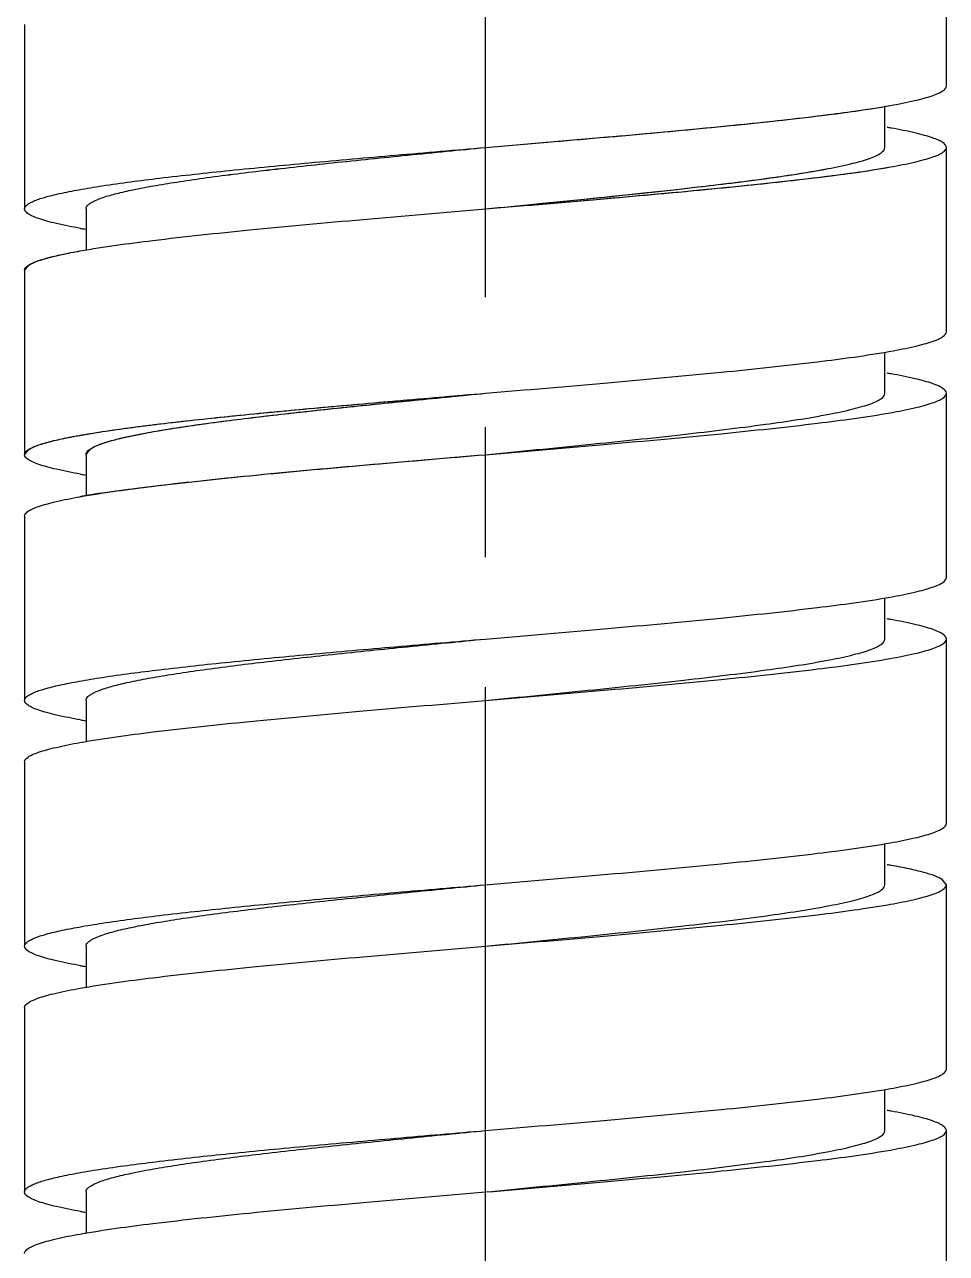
# Model space of a CAD drawing. Header units: millimetres. Extents: x 601 to 1195, y -13 to 407.
# Drawn here: x 1092.25 to 1101.25, y 136.31 to 148.31 of the extents above; entities that cross this region are included whole.
import ezdxf

# ---------------------------------------------------------------- set-up
doc = ezdxf.new("R2010")
doc.units = ezdxf.units.MM
doc.header["$LTSCALE"] = 0.1
doc.linetypes.add('CENTERX2', pattern=[101.6, 63.5, -12.7, 12.7, -12.7])
doc.layers.add('CENTER', color=1, linetype='CENTERX2')

msp = doc.modelspace()

# ---------------------------------------------------------------- linework, layer by layer
at = {"color": 7, "linetype": 'Continuous'}
for p, q in [((1101.2483, 147.7134), (1101.2483, 149.5134)), ((1101.2483, 147.7134), (1101.2483, 149.5134)), ((1092.2483, 148.3134), (1092.2483, 146.5134)), ((1092.2483, 148.3134), (1092.2483, 146.5134)), ((1100.6483, 147.1134), (1100.6483, 147.5153)), ((1100.6483, 147.1134), (1100.6483, 147.5153)), ((1096.7483, 147.1134), (1097.354, 147.165)), ((1101.2483, 145.3134), (1101.2483, 147.1134)), ((1101.2483, 145.3134), (1101.2483, 147.1134)), ((1096.7483, 146.5134), (1097.2744, 146.5582)), ((1097.2744, 146.5582), (1097.354, 146.565)), ((1092.8483, 146.5134), (1092.8483, 146.1092)), ((1092.8483, 146.5134), (1092.8483, 146.1092)), ((1092.2483, 145.9134), (1092.2892, 145.965)), ((1092.2483, 145.9134), (1092.2483, 144.1134)), ((1092.2483, 145.9134), (1092.2483, 144.1134)), ((1100.6483, 144.7134), (1100.6483, 145.1153)), ((1100.6483, 144.7134), (1100.6483, 145.1153)), ((1101.2483, 142.9134), (1101.2483, 144.7134)), ((1101.2483, 142.9134), (1101.2483, 144.7134)), ((1092.2483, 144.1134), (1092.2892, 144.165)), ((1092.8483, 144.1134), (1092.8838, 144.165)), ((1092.8483, 144.1134), (1092.8483, 143.7092)), ((1092.8483, 144.1134), (1092.8483, 143.7092)), ((1092.2483, 143.5134), (1092.2483, 141.7134)), ((1092.2483, 143.5134), (1092.2483, 141.7134)), ((1100.6483, 142.3134), (1100.6483, 142.7153)), ((1100.6483, 142.3134), (1100.6483, 142.7153)), ((1101.2483, 140.5134), (1101.2483, 142.3134)), ((1092.8483, 141.7134), (1092.8483, 141.3092)), ((1092.2483, 141.1134), (1092.2483, 139.3134)), ((1100.6483, 139.9134), (1100.6483, 140.3153)), ((1101.2483, 139.9134), (1101.2073, 139.965)), ((1101.2483, 138.1134), (1101.2483, 139.9134)), ((1092.8483, 139.3134), (1092.8483, 138.9092)), ((1092.2483, 138.7134), (1092.2483, 136.9134)), ((1100.6483, 137.5134), (1100.6483, 137.9153)), ((1101.2483, 135.885), (1101.2483, 137.5134)), ((1092.8483, 136.9134), (1092.8483, 136.5092))]:
    msp.add_line(p, q, dxfattribs=at)
for centre, radius, start, end in [((1099.4515, 140.2688), 7.1451, 79.87618, 80.18423), ((1099.4515, 140.2688), 7.1451, 79.87618, 80.18423), ((1094.0725, 153.5143), 7.3037, 259.92217, 260.28897), ((1094.0725, 153.5143), 7.3037, 259.92217, 260.28897), ((1099.4515, 137.8688), 7.1451, 79.87618, 80.18423), ((1099.4515, 137.8688), 7.1451, 79.87618, 80.18423), ((1094.0725, 151.1143), 7.3037, 259.92217, 260.28897), ((1094.0723, 151.1125), 7.3019, 259.92151, 260.28837), ((1094.0594, 136.5874), 7.2277, 99.74612, 100.12253), ((1094.3496, 134.8867), 8.953, 98.71114, 99.73419), ((1099.4515, 135.4688), 7.1451, 79.87618, 80.18423), ((1099.4515, 135.4688), 7.1451, 79.87618, 80.18423), ((1094.0725, 148.7143), 7.3037, 259.92217, 260.28897), ((1094.0725, 148.7143), 7.3037, 259.92217, 260.28897), ((1099.4525, 133.0736), 7.1401, 79.87707, 80.18536), ((1094.0725, 146.3143), 7.3037, 259.92217, 260.28897), ((1099.4515, 130.6688), 7.1451, 79.87618, 80.18423), ((1094.0725, 143.9143), 7.3037, 259.92217, 260.28897)]:
    msp.add_arc(centre, radius, start, end, dxfattribs=at)
for points, knots in [([(1100.7021, 147.5233), (1100.7811, 147.5373), (1100.8917, 147.5587), (1101.0273, 147.5925), (1101.1046, 147.6157), (1101.1662, 147.6394), (1101.2159, 147.6644), (1101.2483, 147.6938), (1101.2482, 147.7134)], [0, 0, 0, 0, 0.406812, 0.5705225, 0.7071956, 0.8169527, 0.9005193, 1, 1, 1, 1]), ([(1100.7021, 147.5233), (1100.7811, 147.5373), (1100.8917, 147.5587), (1101.0273, 147.5925), (1101.1046, 147.6157), (1101.1662, 147.6394), (1101.2159, 147.6644), (1101.2483, 147.6938), (1101.2482, 147.7134)], [0, 0, 0, 0, 0.4068123, 0.5705215, 0.7071942, 0.8169516, 0.9005187, 1, 1, 1, 1]), ([(1096.7483, 147.1134), (1097.1459, 147.1472), (1097.9128, 147.2123), (1098.9943, 147.3105), (1099.9154, 147.4079), (1100.4664, 147.4814), (1100.7021, 147.5233)], [0, 0, 0, 0, 0.3010861, 0.5808021, 0.8193474, 1, 1, 1, 1]), ([(1097.354, 147.165), (1097.6939, 147.1941), (1098.3442, 147.2507), (1099.2581, 147.3372), (1100.0349, 147.423), (1100.5006, 147.4875), (1100.7021, 147.5233)], [0, 0, 0, 0, 0.3038729, 0.5814266, 0.8176844, 1, 1, 1, 1]), ([(1101.2482, 147.1134), (1101.2482, 147.1329), (1101.2163, 147.1622), (1101.1671, 147.1871), (1101.1061, 147.2107), (1101.0295, 147.2337), (1100.8953, 147.2674), (1100.7858, 147.2886), (1100.7075, 147.3026)], [0, 0, 0, 0, 0.0997126, 0.183294, 0.293071, 0.4297046, 0.5932975, 1, 1, 1, 1]), ([(1101.2482, 147.1134), (1101.2482, 147.1329), (1101.2163, 147.1622), (1101.1671, 147.1871), (1101.1061, 147.2107), (1101.0295, 147.2337), (1100.8953, 147.2674), (1100.7858, 147.2886), (1100.7075, 147.3026)], [0, 0, 0, 0, 0.0997126, 0.183294, 0.293071, 0.4297046, 0.5932975, 1, 1, 1, 1]), ([(1092.2483, 146.5134), (1092.2483, 146.5279), (1092.2666, 146.5509), (1092.2991, 146.5717), (1092.3562, 146.5994), (1092.4543, 146.6311), (1092.6032, 146.6676), (1092.7918, 146.7042), (1093.1166, 146.7571), (1093.6061, 146.8204), (1094.2796, 146.8932), (1095.0478, 146.9664), (1095.8813, 147.0399), (1096.4555, 147.0886), (1096.7483, 147.1134)], [0, 0, 0, 0, 0.0094769, 0.0166763, 0.0259065, 0.0507833, 0.0843585, 0.1264919, 0.1768468, 0.3004212, 0.4505619, 0.6216269, 0.8070819, 1, 1, 1, 1]), ([(1092.2483, 146.5134), (1092.2483, 146.5279), (1092.2666, 146.5509), (1092.2991, 146.5718), (1092.3562, 146.5994), (1092.4544, 146.6311), (1092.6033, 146.6676), (1092.7918, 146.7042), (1093.1166, 146.7571), (1093.6062, 146.8204), (1094.2797, 146.8932), (1095.048, 146.9664), (1095.8815, 147.0399), (1096.4556, 147.0886), (1096.7483, 147.1134)], [0, 0, 0, 0, 0.0094773, 0.0166772, 0.0259081, 0.0507866, 0.0843644, 0.1265011, 0.1768596, 0.3004426, 0.4505948, 0.6216636, 0.8071539, 1, 1, 1, 1]), ([(1092.8483, 146.5134), (1092.8483, 146.5274), (1092.8632, 146.5501), (1092.8921, 146.5716), (1092.9413, 146.5992), (1093.0265, 146.6311), (1093.1557, 146.6675), (1093.3192, 146.7042), (1093.5155, 146.7411), (1093.7429, 146.7781), (1094.1013, 146.83), (1094.6088, 146.8932), (1095.2746, 146.9664), (1095.997, 147.0399), (1096.4946, 147.0886), (1096.7483, 147.1134)], [0, 0, 0, 0, 0.0105418, 0.0180902, 0.0275758, 0.052781, 0.0865459, 0.1287543, 0.1791131, 0.2372099, 0.3025111, 0.4522948, 0.6228673, 0.8077769, 1, 1, 1, 1]), ([(1092.8483, 146.5134), (1092.8483, 146.5274), (1092.8632, 146.5501), (1092.8921, 146.5716), (1092.9413, 146.5992), (1093.0265, 146.6311), (1093.1556, 146.6675), (1093.3191, 146.7042), (1093.5154, 146.7411), (1093.7428, 146.7781), (1094.1012, 146.83), (1094.6086, 146.8931), (1095.2744, 146.9664), (1095.9969, 147.0398), (1096.4945, 147.0886), (1096.7483, 147.1134)], [0, 0, 0, 0, 0.0105412, 0.0180891, 0.027574, 0.0527772, 0.0865392, 0.1287439, 0.1790989, 0.2371912, 0.3024868, 0.4522582, 0.6228256, 0.8076961, 1, 1, 1, 1]), ([(1100.0925, 146.907), (1100.1728, 146.9223), (1100.2852, 146.9455), (1100.423, 146.9822), (1100.5019, 147.0073), (1100.5646, 147.0331), (1100.616, 147.0606), (1100.6483, 147.0926), (1100.6483, 147.1134)], [0, 0, 0, 0, 0.403351, 0.5662637, 0.7027167, 0.8126677, 0.8969392, 1, 1, 1, 1]), ([(1100.0925, 146.907), (1100.1728, 146.9223), (1100.2852, 146.9455), (1100.423, 146.9822), (1100.5019, 147.0073), (1100.5646, 147.0331), (1100.616, 147.0606), (1100.6483, 147.0926), (1100.6483, 147.1134)], [0, 0, 0, 0, 0.4033468, 0.5662613, 0.7027161, 0.8126679, 0.8969394, 1, 1, 1, 1]), ([(1100.7021, 146.9233), (1100.7811, 146.9373), (1100.8917, 146.9587), (1101.0273, 146.9925), (1101.1046, 147.0157), (1101.1662, 147.0394), (1101.2159, 147.0644), (1101.2483, 147.0938), (1101.2482, 147.1134)], [0, 0, 0, 0, 0.4068123, 0.5705215, 0.7071942, 0.8169516, 0.9005187, 1, 1, 1, 1]), ([(1100.7021, 146.9233), (1100.7811, 146.9373), (1100.8917, 146.9587), (1101.0273, 146.9925), (1101.1046, 147.0157), (1101.1662, 147.0394), (1101.2159, 147.0644), (1101.2483, 147.0938), (1101.2482, 147.1134)], [0, 0, 0, 0, 0.4068123, 0.5705215, 0.7071942, 0.8169516, 0.9005187, 1, 1, 1, 1]), ([(1096.7483, 146.5134), (1097.1459, 146.5472), (1097.9128, 146.6123), (1098.9943, 146.7105), (1099.9154, 146.8079), (1100.4664, 146.8814), (1100.7021, 146.9233)], [0, 0, 0, 0, 0.3010861, 0.5808021, 0.8193474, 1, 1, 1, 1]), ([(1096.7483, 146.5134), (1097.0795, 146.5459), (1097.7203, 146.6086), (1098.6283, 146.7033), (1099.4126, 146.7973), (1099.8865, 146.8678), (1100.0925, 146.907)], [0, 0, 0, 0, 0.2964337, 0.5735031, 0.8131684, 1, 1, 1, 1]), ([(1097.2733, 146.565), (1097.814, 146.6185), (1098.5786, 146.695), (1099.5181, 146.8122), (1099.9171, 146.8736), (1100.0925, 146.907)], [0, 0, 0, 0, 0.5738751, 0.81141, 1, 1, 1, 1]), ([(1097.354, 146.565), (1097.6939, 146.5941), (1098.3442, 146.6507), (1099.2581, 146.7372), (1100.0349, 146.823), (1100.5006, 146.8875), (1100.7021, 146.9233)], [0, 0, 0, 0, 0.3038659, 0.5814298, 0.8176828, 1, 1, 1, 1]), ([(1092.7944, 146.3233), (1092.7154, 146.3373), (1092.6048, 146.3587), (1092.4692, 146.3925), (1092.3919, 146.4157), (1092.3303, 146.4394), (1092.2807, 146.4644), (1092.2483, 146.4938), (1092.2483, 146.5134)], [0, 0, 0, 0, 0.4068123, 0.5705215, 0.7071942, 0.8169516, 0.9005187, 1, 1, 1, 1]), ([(1092.7944, 146.3233), (1092.7154, 146.3373), (1092.6048, 146.3587), (1092.4692, 146.3925), (1092.3919, 146.4157), (1092.3303, 146.4394), (1092.2807, 146.4644), (1092.2483, 146.4938), (1092.2483, 146.5134)], [0, 0, 0, 0, 0.4068123, 0.5705215, 0.7071941, 0.8169515, 0.9005187, 1, 1, 1, 1]), ([(1092.7891, 146.1026), (1093.0246, 146.1447), (1093.5758, 146.2184), (1094.4977, 146.316), (1095.5812, 146.4144), (1096.3498, 146.4796), (1096.7483, 146.5134)], [0, 0, 0, 0, 0.1802877, 0.4187635, 0.6986366, 1, 1, 1, 1]), ([(1092.7891, 146.1026), (1093.0246, 146.1447), (1093.5758, 146.2184), (1094.4978, 146.316), (1095.5812, 146.4144), (1096.3498, 146.4796), (1096.7483, 146.5134)], [0, 0, 0, 0, 0.1802925, 0.4187677, 0.6986391, 1, 1, 1, 1]), ([(1092.2483, 145.9134), (1092.2483, 145.9329), (1092.2803, 145.9622), (1092.3295, 145.9871), (1092.3905, 146.0107), (1092.467, 146.0337), (1092.6013, 146.0674), (1092.7108, 146.0886), (1092.7891, 146.1026)], [0, 0, 0, 0, 0.0997126, 0.183294, 0.293071, 0.4297046, 0.5932975, 1, 1, 1, 1]), ([(1092.2892, 145.965), (1092.3119, 145.9793), (1092.3717, 146.005), (1092.4802, 146.0381), (1092.6232, 146.0716), (1092.7301, 146.0921), (1092.7891, 146.1026)], [0, 0, 0, 0, 0.1542685, 0.3723595, 0.6547133, 1, 1, 1, 1]), ([(1100.7021, 145.1233), (1100.7811, 145.1373), (1100.8917, 145.1587), (1101.0273, 145.1925), (1101.1046, 145.2157), (1101.1662, 145.2394), (1101.2159, 145.2644), (1101.2483, 145.2938), (1101.2482, 145.3134)], [0, 0, 0, 0, 0.4068123, 0.5705215, 0.7071942, 0.8169516, 0.9005187, 1, 1, 1, 1]), ([(1100.7021, 145.1233), (1100.7811, 145.1373), (1100.8917, 145.1587), (1101.0273, 145.1925), (1101.1046, 145.2157), (1101.1662, 145.2394), (1101.2159, 145.2644), (1101.2483, 145.2938), (1101.2482, 145.3134)], [0, 0, 0, 0, 0.4068123, 0.5705215, 0.7071942, 0.8169516, 0.9005187, 1, 1, 1, 1]), ([(1096.7483, 144.7134), (1097.1459, 144.7472), (1097.9128, 144.8123), (1098.9943, 144.9105), (1099.9154, 145.0079), (1100.4664, 145.0814), (1100.7021, 145.1233)], [0, 0, 0, 0, 0.3010861, 0.5808021, 0.8193474, 1, 1, 1, 1]), ([(1096.7483, 144.7134), (1097.1459, 144.7472), (1097.9128, 144.8123), (1098.9943, 144.9105), (1099.9154, 145.0079), (1100.4664, 145.0814), (1100.7021, 145.1233)], [0, 0, 0, 0, 0.3010861, 0.5808021, 0.8193474, 1, 1, 1, 1]), ([(1101.2482, 144.7134), (1101.2482, 144.7329), (1101.2163, 144.7622), (1101.1671, 144.7871), (1101.1061, 144.8107), (1101.0295, 144.8337), (1100.8953, 144.8674), (1100.7858, 144.8886), (1100.7075, 144.9026)], [0, 0, 0, 0, 0.0997126, 0.183294, 0.293071, 0.4297046, 0.5932975, 1, 1, 1, 1]), ([(1101.2482, 144.7134), (1101.2482, 144.7329), (1101.2163, 144.7622), (1101.1671, 144.7871), (1101.1061, 144.8107), (1101.0295, 144.8337), (1100.8953, 144.8674), (1100.7858, 144.8886), (1100.7075, 144.9026)], [0, 0, 0, 0, 0.0997126, 0.183294, 0.293071, 0.4297046, 0.5932975, 1, 1, 1, 1]), ([(1092.2483, 144.1134), (1092.2483, 144.1279), (1092.2666, 144.1509), (1092.2991, 144.1718), (1092.3562, 144.1994), (1092.4544, 144.2311), (1092.6033, 144.2676), (1092.7918, 144.3042), (1093.1166, 144.3571), (1093.6062, 144.4204), (1094.2797, 144.4932), (1095.048, 144.5664), (1095.8815, 144.6399), (1096.4556, 144.6886), (1096.7483, 144.7134)], [0, 0, 0, 0, 0.0094773, 0.0166772, 0.0259081, 0.0507866, 0.0843644, 0.1265011, 0.1768596, 0.3004426, 0.4505948, 0.6216636, 0.8071539, 1, 1, 1, 1]), ([(1092.2892, 144.165), (1092.3118, 144.1792), (1092.3713, 144.2048), (1092.4793, 144.2378), (1092.6214, 144.2712), (1092.8749, 144.3199), (1093.2674, 144.3779), (1093.8193, 144.4444), (1094.4651, 144.5113), (1095.1842, 144.5786), (1095.9535, 144.646), (1096.4805, 144.6907), (1096.7483, 144.7134)], [0, 0, 0, 0, 0.0177525, 0.0428274, 0.0752762, 0.1149484, 0.2148518, 0.3396234, 0.4853832, 0.6475309, 0.8209109, 1, 1, 1, 1]), ([(1092.8483, 144.1134), (1092.8483, 144.1274), (1092.8632, 144.1501), (1092.8921, 144.1716), (1092.9413, 144.1992), (1093.0265, 144.2311), (1093.1557, 144.2676), (1093.3192, 144.3042), (1093.5155, 144.3411), (1093.7429, 144.3781), (1094.1013, 144.43), (1094.6088, 144.4932), (1095.2746, 144.5664), (1095.997, 144.6399), (1096.4946, 144.6886), (1096.7483, 144.7134)], [0, 0, 0, 0, 0.0105425, 0.0180865, 0.0275729, 0.0527847, 0.0865419, 0.1287564, 0.1791116, 0.2372093, 0.3025134, 0.4522972, 0.622868, 0.8077764, 1, 1, 1, 1]), ([(1092.8838, 144.165), (1092.903, 144.179), (1092.9544, 144.2046), (1093.0481, 144.2377), (1093.1714, 144.2712), (1093.391, 144.3198), (1093.7313, 144.3779), (1094.2097, 144.4444), (1094.7695, 144.5113), (1095.3927, 144.5786), (1096.0594, 144.646), (1096.5162, 144.6907), (1096.7483, 144.7134)], [0, 0, 0, 0, 0.0182279, 0.0436056, 0.0762487, 0.1160419, 0.2160197, 0.3407147, 0.486292, 0.6481787, 0.8212464, 1, 1, 1, 1]), ([(1100.1036, 144.5091), (1100.1823, 144.5243), (1100.2926, 144.5473), (1100.4276, 144.5836), (1100.5049, 144.6085), (1100.5664, 144.6339), (1100.6167, 144.6612), (1100.6483, 144.6928), (1100.6483, 144.7134)], [0, 0, 0, 0, 0.4030555, 0.5657925, 0.7021561, 0.8121043, 0.8964059, 1, 1, 1, 1]), ([(1100.1036, 144.5091), (1100.1823, 144.5243), (1100.2926, 144.5473), (1100.4276, 144.5836), (1100.5049, 144.6085), (1100.5664, 144.6339), (1100.6167, 144.6612), (1100.6483, 144.6928), (1100.6483, 144.7134)], [0, 0, 0, 0, 0.4030555, 0.5657925, 0.7021561, 0.8121043, 0.8964059, 1, 1, 1, 1]), ([(1100.7021, 144.5233), (1100.7811, 144.5373), (1100.8917, 144.5587), (1101.0273, 144.5925), (1101.1046, 144.6157), (1101.1662, 144.6394), (1101.2159, 144.6644), (1101.2483, 144.6938), (1101.2482, 144.7134)], [0, 0, 0, 0, 0.4068123, 0.5705215, 0.7071942, 0.8169516, 0.9005187, 1, 1, 1, 1]), ([(1100.7021, 144.5233), (1100.7811, 144.5373), (1100.8917, 144.5587), (1101.0273, 144.5925), (1101.1046, 144.6157), (1101.1662, 144.6394), (1101.2159, 144.6644), (1101.2483, 144.6938), (1101.2482, 144.7134)], [0, 0, 0, 0, 0.4068123, 0.5705215, 0.7071942, 0.8169516, 0.9005187, 1, 1, 1, 1]), ([(1096.7483, 144.1134), (1097.1459, 144.1472), (1097.9128, 144.2123), (1098.9943, 144.3105), (1099.9154, 144.4079), (1100.4664, 144.4814), (1100.7021, 144.5233)], [0, 0, 0, 0, 0.3010861, 0.5808021, 0.8193474, 1, 1, 1, 1]), ([(1096.7483, 144.1134), (1097.1459, 144.1472), (1097.9128, 144.2123), (1098.9943, 144.3105), (1099.9154, 144.4079), (1100.4664, 144.4814), (1100.7021, 144.5233)], [0, 0, 0, 0, 0.3010861, 0.5808021, 0.8193474, 1, 1, 1, 1]), ([(1096.7483, 144.1134), (1097.0812, 144.1461), (1097.7252, 144.2091), (1098.6371, 144.3043), (1099.4233, 144.3987), (1099.8977, 144.4696), (1100.1036, 144.5091)], [0, 0, 0, 0, 0.2970019, 0.5743926, 0.8139189, 1, 1, 1, 1]), ([(1096.7483, 144.1134), (1097.0812, 144.1461), (1097.7252, 144.2091), (1098.6371, 144.3043), (1099.4233, 144.3987), (1099.8977, 144.4696), (1100.1036, 144.5091)], [0, 0, 0, 0, 0.2970018, 0.5743926, 0.8139189, 1, 1, 1, 1]), ([(1092.7945, 143.9233), (1092.7154, 143.9373), (1092.6048, 143.9587), (1092.4693, 143.9925), (1092.3919, 144.0156), (1092.3303, 144.0394), (1092.2807, 144.0643), (1092.2483, 144.0938), (1092.2483, 144.1134)], [0, 0, 0, 0, 0.4067768, 0.5704833, 0.7071639, 0.8169318, 0.9005045, 1, 1, 1, 1]), ([(1092.7944, 143.9233), (1092.7154, 143.9373), (1092.6048, 143.9587), (1092.4692, 143.9925), (1092.3919, 144.0157), (1092.3303, 144.0394), (1092.2807, 144.0644), (1092.2483, 144.0938), (1092.2483, 144.1134)], [0, 0, 0, 0, 0.4068123, 0.5705215, 0.7071942, 0.8169516, 0.9005187, 1, 1, 1, 1]), ([(1092.7891, 143.7026), (1093.0246, 143.7447), (1093.5758, 143.8184), (1094.4978, 143.916), (1095.5812, 144.0144), (1096.3498, 144.0796), (1096.7483, 144.1134)], [0, 0, 0, 0, 0.1802925, 0.4187677, 0.6986391, 1, 1, 1, 1]), ([(1092.9937, 143.7364), (1093.2327, 143.7733), (1093.7734, 143.8406), (1094.6591, 143.931), (1095.6711, 144.022), (1096.3819, 144.0823), (1096.7483, 144.1134)], [0, 0, 0, 0, 0.1922935, 0.4329713, 0.7076999, 1, 1, 1, 1]), ([(1092.2483, 143.5134), (1092.2483, 143.5329), (1092.2803, 143.5622), (1092.3295, 143.5871), (1092.3905, 143.6107), (1092.467, 143.6337), (1092.6013, 143.6674), (1092.7108, 143.6886), (1092.7891, 143.7026)], [0, 0, 0, 0, 0.0997126, 0.183294, 0.293071, 0.4297046, 0.5932975, 1, 1, 1, 1]), ([(1092.2483, 143.5134), (1092.2483, 143.5329), (1092.2803, 143.5622), (1092.3295, 143.5871), (1092.3905, 143.6107), (1092.467, 143.6337), (1092.6013, 143.6674), (1092.7108, 143.6886), (1092.7891, 143.7026)], [0, 0, 0, 0, 0.0997126, 0.183294, 0.293071, 0.4297046, 0.5932975, 1, 1, 1, 1]), ([(1100.7021, 142.7233), (1100.7811, 142.7373), (1100.8917, 142.7587), (1101.0273, 142.7925), (1101.1046, 142.8157), (1101.1662, 142.8394), (1101.2159, 142.8644), (1101.2483, 142.8938), (1101.2482, 142.9134)], [0, 0, 0, 0, 0.4068123, 0.5705215, 0.7071942, 0.8169516, 0.9005187, 1, 1, 1, 1]), ([(1100.7021, 142.7233), (1100.7811, 142.7373), (1100.8917, 142.7587), (1101.0273, 142.7925), (1101.1046, 142.8157), (1101.1662, 142.8394), (1101.2159, 142.8644), (1101.2483, 142.8938), (1101.2482, 142.9134)], [0, 0, 0, 0, 0.4068123, 0.5705215, 0.7071942, 0.8169516, 0.9005187, 1, 1, 1, 1]), ([(1096.7483, 142.3134), (1097.1459, 142.3472), (1097.9128, 142.4123), (1098.9943, 142.5105), (1099.9154, 142.6079), (1100.4664, 142.6814), (1100.7021, 142.7233)], [0, 0, 0, 0, 0.3010861, 0.5808021, 0.8193474, 1, 1, 1, 1]), ([(1096.7483, 142.3134), (1097.1459, 142.3472), (1097.9128, 142.4123), (1098.9943, 142.5105), (1099.9154, 142.6079), (1100.4664, 142.6814), (1100.7021, 142.7233)], [0, 0, 0, 0, 0.3010861, 0.5808021, 0.8193474, 1, 1, 1, 1]), ([(1101.2482, 142.3134), (1101.2482, 142.3329), (1101.2163, 142.3622), (1101.1671, 142.3871), (1101.1061, 142.4107), (1101.0295, 142.4337), (1100.8953, 142.4674), (1100.7858, 142.4886), (1100.7075, 142.5026)], [0, 0, 0, 0, 0.0997126, 0.183294, 0.293071, 0.4297046, 0.5932975, 1, 1, 1, 1]), ([(1101.2482, 142.3134), (1101.2482, 142.3329), (1101.2163, 142.3622), (1101.1671, 142.3871), (1101.1061, 142.4107), (1101.0295, 142.4337), (1100.8953, 142.4674), (1100.7858, 142.4886), (1100.7075, 142.5026)], [0, 0, 0, 0, 0.0997126, 0.183294, 0.293071, 0.4297046, 0.5932975, 1, 1, 1, 1]), ([(1092.2483, 141.7134), (1092.2483, 141.7279), (1092.2666, 141.7509), (1092.2991, 141.7718), (1092.3562, 141.7994), (1092.4544, 141.8311), (1092.6033, 141.8676), (1092.7918, 141.9042), (1093.1166, 141.9571), (1093.6062, 142.0204), (1094.2797, 142.0932), (1095.048, 142.1664), (1095.8815, 142.2399), (1096.4556, 142.2886), (1096.7483, 142.3134)], [0, 0, 0, 0, 0.0094773, 0.0166772, 0.0259081, 0.0507866, 0.0843644, 0.1265011, 0.1768596, 0.3004426, 0.4505948, 0.6216636, 0.8071539, 1, 1, 1, 1]), ([(1092.2483, 141.7134), (1092.2483, 141.7279), (1092.2666, 141.7509), (1092.2991, 141.7718), (1092.3562, 141.7994), (1092.4544, 141.8311), (1092.6033, 141.8676), (1092.7918, 141.9042), (1093.1166, 141.9571), (1093.6062, 142.0204), (1094.2797, 142.0932), (1095.048, 142.1664), (1095.8815, 142.2399), (1096.4556, 142.2886), (1096.7483, 142.3134)], [0, 0, 0, 0, 0.0094773, 0.0166772, 0.0259081, 0.0507866, 0.0843644, 0.1265011, 0.1768596, 0.3004426, 0.4505948, 0.6216636, 0.8071539, 1, 1, 1, 1]), ([(1092.8483, 141.7134), (1092.8483, 141.7274), (1092.8632, 141.7501), (1092.8921, 141.7716), (1092.9413, 141.7992), (1093.0265, 141.831), (1093.1557, 141.8676), (1093.3192, 141.9042), (1093.5155, 141.9411), (1093.7429, 141.9781), (1094.1013, 142.03), (1094.6088, 142.0932), (1095.2746, 142.1664), (1095.997, 142.2399), (1096.4946, 142.2886), (1096.7483, 142.3134)], [0, 0, 0, 0, 0.010546, 0.018088, 0.0275696, 0.0527866, 0.086542, 0.1287553, 0.179115, 0.2372064, 0.3025161, 0.4522976, 0.6228666, 0.8077752, 1, 1, 1, 1]), ([(1092.8483, 141.7134), (1092.8483, 141.7274), (1092.8632, 141.7501), (1092.8921, 141.7716), (1092.9413, 141.7992), (1093.0265, 141.831), (1093.1557, 141.8676), (1093.3192, 141.9042), (1093.5155, 141.9411), (1093.7429, 141.9781), (1094.1013, 142.03), (1094.6088, 142.0932), (1095.2746, 142.1664), (1095.997, 142.2399), (1096.4946, 142.2886), (1096.7483, 142.3134)], [0, 0, 0, 0, 0.010546, 0.018088, 0.0275696, 0.0527866, 0.086542, 0.1287553, 0.179115, 0.2372064, 0.3025161, 0.4522976, 0.6228666, 0.8077752, 1, 1, 1, 1]), ([(1100.1097, 142.1103), (1100.1876, 142.1254), (1100.2966, 142.1482), (1100.4301, 142.1843), (1100.5065, 142.2091), (1100.5673, 142.2344), (1100.6172, 142.2616), (1100.6482, 142.293), (1100.6483, 142.3134)], [0, 0, 0, 0, 0.4029076, 0.5655424, 0.7018231, 0.8117882, 0.896132, 1, 1, 1, 1]), ([(1100.1097, 142.1103), (1100.1876, 142.1254), (1100.2966, 142.1482), (1100.4301, 142.1843), (1100.5065, 142.2091), (1100.5673, 142.2344), (1100.6172, 142.2616), (1100.6482, 142.293), (1100.6483, 142.3134)], [0, 0, 0, 0, 0.4029076, 0.5655424, 0.7018231, 0.8117882, 0.896132, 1, 1, 1, 1]), ([(1100.7021, 142.1233), (1100.7811, 142.1373), (1100.8917, 142.1587), (1101.0273, 142.1925), (1101.1046, 142.2157), (1101.1662, 142.2394), (1101.2159, 142.2644), (1101.2483, 142.2938), (1101.2482, 142.3134)], [0, 0, 0, 0, 0.4068123, 0.5705215, 0.7071942, 0.8169516, 0.9005187, 1, 1, 1, 1]), ([(1100.7021, 142.1233), (1100.7811, 142.1373), (1100.8917, 142.1587), (1101.0273, 142.1925), (1101.1046, 142.2157), (1101.1662, 142.2394), (1101.2159, 142.2644), (1101.2483, 142.2938), (1101.2482, 142.3134)], [0, 0, 0, 0, 0.4068123, 0.5705215, 0.7071942, 0.8169516, 0.9005187, 1, 1, 1, 1]), ([(1096.7483, 141.7134), (1097.1459, 141.7472), (1097.9128, 141.8123), (1098.9943, 141.9105), (1099.9154, 142.0079), (1100.4664, 142.0814), (1100.7021, 142.1233)], [0, 0, 0, 0, 0.3010861, 0.5808021, 0.8193474, 1, 1, 1, 1]), ([(1096.7483, 141.7134), (1097.1459, 141.7472), (1097.9128, 141.8123), (1098.9943, 141.9105), (1099.9154, 142.0079), (1100.4664, 142.0814), (1100.7021, 142.1233)], [0, 0, 0, 0, 0.3010861, 0.5808021, 0.8193474, 1, 1, 1, 1]), ([(1096.7483, 141.7134), (1097.0822, 141.7461), (1097.7279, 141.8094), (1098.642, 141.9048), (1099.4293, 141.9995), (1099.904, 142.0706), (1100.1097, 142.1103)], [0, 0, 0, 0, 0.2973226, 0.5748951, 0.8143428, 1, 1, 1, 1]), ([(1096.7483, 141.7134), (1097.0822, 141.7461), (1097.7279, 141.8094), (1098.642, 141.9048), (1099.4293, 141.9995), (1099.904, 142.0706), (1100.1097, 142.1103)], [0, 0, 0, 0, 0.2973226, 0.5748951, 0.8143428, 1, 1, 1, 1]), ([(1092.7944, 141.5233), (1092.7154, 141.5373), (1092.6048, 141.5587), (1092.4692, 141.5925), (1092.3919, 141.6157), (1092.3303, 141.6394), (1092.2807, 141.6644), (1092.2483, 141.6938), (1092.2483, 141.7134)], [0, 0, 0, 0, 0.4068123, 0.5705215, 0.7071942, 0.8169516, 0.9005187, 1, 1, 1, 1]), ([(1092.7944, 141.5233), (1092.7154, 141.5373), (1092.6048, 141.5587), (1092.4692, 141.5925), (1092.3919, 141.6157), (1092.3303, 141.6394), (1092.2807, 141.6644), (1092.2483, 141.6938), (1092.2483, 141.7134)], [0, 0, 0, 0, 0.4068123, 0.5705215, 0.7071942, 0.8169516, 0.9005187, 1, 1, 1, 1]), ([(1092.7891, 141.3026), (1093.0246, 141.3447), (1093.5758, 141.4184), (1094.4978, 141.516), (1095.5812, 141.6144), (1096.3498, 141.6796), (1096.7483, 141.7134)], [0, 0, 0, 0, 0.1802925, 0.4187677, 0.6986391, 1, 1, 1, 1]), ([(1092.2483, 141.1134), (1092.2483, 141.1329), (1092.2803, 141.1622), (1092.3295, 141.1871), (1092.3905, 141.2107), (1092.467, 141.2337), (1092.6013, 141.2674), (1092.7108, 141.2886), (1092.7891, 141.3026)], [0, 0, 0, 0, 0.0997126, 0.183294, 0.293071, 0.4297046, 0.5932975, 1, 1, 1, 1]), ([(1100.7021, 140.3233), (1100.7811, 140.3373), (1100.8917, 140.3587), (1101.0273, 140.3925), (1101.1046, 140.4157), (1101.1662, 140.4394), (1101.2159, 140.4644), (1101.2483, 140.4938), (1101.2482, 140.5134)], [0, 0, 0, 0, 0.4068123, 0.5705215, 0.7071942, 0.8169516, 0.9005187, 1, 1, 1, 1]), ([(1096.7483, 139.9134), (1097.1459, 139.9472), (1097.9128, 140.0123), (1098.9943, 140.1105), (1099.9154, 140.2079), (1100.4664, 140.2814), (1100.7021, 140.3233)], [0, 0, 0, 0, 0.3010861, 0.5808021, 0.8193474, 1, 1, 1, 1]), ([(1101.2073, 139.965), (1101.1847, 139.9793), (1101.1248, 140.005), (1101.0163, 140.0381), (1100.8733, 140.0716), (1100.7664, 140.0921), (1100.7075, 140.1026)], [0, 0, 0, 0, 0.1542685, 0.3723595, 0.6547133, 1, 1, 1, 1]), ([(1092.2483, 139.3134), (1092.2483, 139.3279), (1092.2666, 139.3509), (1092.2991, 139.3718), (1092.3562, 139.3994), (1092.4544, 139.4311), (1092.6033, 139.4676), (1092.7918, 139.5042), (1093.1166, 139.5571), (1093.6062, 139.6204), (1094.2797, 139.6932), (1095.048, 139.7664), (1095.8815, 139.8399), (1096.4556, 139.8886), (1096.7483, 139.9134)], [0, 0, 0, 0, 0.0094773, 0.0166772, 0.0259081, 0.0507866, 0.0843644, 0.1265011, 0.1768596, 0.3004426, 0.4505948, 0.6216636, 0.8071539, 1, 1, 1, 1]), ([(1092.8483, 139.3134), (1092.8483, 139.3274), (1092.8632, 139.3501), (1092.8921, 139.3716), (1092.9413, 139.3992), (1093.0265, 139.431), (1093.1557, 139.4676), (1093.3192, 139.5042), (1093.5155, 139.5411), (1093.7429, 139.5781), (1094.1013, 139.63), (1094.6088, 139.6932), (1095.2746, 139.7664), (1095.997, 139.8399), (1096.4946, 139.8886), (1096.7483, 139.9134)], [0, 0, 0, 0, 0.0105478, 0.0180924, 0.0275715, 0.052785, 0.0865464, 0.1287521, 0.179118, 0.2372049, 0.3025162, 0.4522957, 0.6228649, 0.807775, 1, 1, 1, 1]), ([(1100.11, 139.7104), (1100.1879, 139.7254), (1100.2968, 139.7483), (1100.4302, 139.7844), (1100.5066, 139.8091), (1100.5673, 139.8344), (1100.6172, 139.8616), (1100.6482, 139.893), (1100.6482, 139.9134)], [0, 0, 0, 0, 0.4028971, 0.565556, 0.7018031, 0.811756, 0.8961461, 1, 1, 1, 1]), ([(1100.7021, 139.7233), (1100.7811, 139.7373), (1100.8917, 139.7587), (1101.0273, 139.7925), (1101.1046, 139.8156), (1101.1662, 139.8394), (1101.2159, 139.8643), (1101.2482, 139.8938), (1101.2482, 139.9134)], [0, 0, 0, 0, 0.4067768, 0.5704833, 0.7071639, 0.8169318, 0.9005045, 1, 1, 1, 1]), ([(1096.7483, 139.3134), (1097.1459, 139.3472), (1097.9128, 139.4123), (1098.9943, 139.5105), (1099.9154, 139.6079), (1100.4664, 139.6814), (1100.7021, 139.7233)], [0, 0, 0, 0, 0.301086, 0.580802, 0.8193474, 1, 1, 1, 1]), ([(1096.7483, 139.3134), (1097.0823, 139.3462), (1097.728, 139.4094), (1098.6422, 139.5048), (1099.4296, 139.5995), (1099.9043, 139.6706), (1100.11, 139.7104)], [0, 0, 0, 0, 0.297337, 0.5749188, 0.8143632, 1, 1, 1, 1]), ([(1092.7944, 139.1233), (1092.7154, 139.1373), (1092.6048, 139.1587), (1092.4692, 139.1925), (1092.3919, 139.2157), (1092.3303, 139.2394), (1092.2807, 139.2644), (1092.2483, 139.2938), (1092.2483, 139.3134)], [0, 0, 0, 0, 0.4068123, 0.5705215, 0.7071942, 0.8169516, 0.9005187, 1, 1, 1, 1]), ([(1092.7891, 138.9026), (1093.0246, 138.9447), (1093.5758, 139.0184), (1094.4978, 139.116), (1095.5812, 139.2144), (1096.3498, 139.2796), (1096.7483, 139.3134)], [0, 0, 0, 0, 0.1802925, 0.4187677, 0.6986391, 1, 1, 1, 1]), ([(1092.2483, 138.7134), (1092.2483, 138.7329), (1092.2803, 138.7622), (1092.3295, 138.7871), (1092.3905, 138.8107), (1092.467, 138.8337), (1092.6013, 138.8674), (1092.7108, 138.8886), (1092.7891, 138.9026)], [0, 0, 0, 0, 0.0997126, 0.183294, 0.293071, 0.4297046, 0.5932975, 1, 1, 1, 1]), ([(1100.7021, 137.9233), (1100.7811, 137.9373), (1100.8917, 137.9587), (1101.0273, 137.9925), (1101.1046, 138.0156), (1101.1662, 138.0394), (1101.2159, 138.0643), (1101.2482, 138.0938), (1101.2482, 138.1134)], [0, 0, 0, 0, 0.4067768, 0.5704833, 0.7071639, 0.8169318, 0.9005045, 1, 1, 1, 1]), ([(1096.7483, 137.5134), (1097.1459, 137.5472), (1097.9128, 137.6123), (1098.9943, 137.7105), (1099.9154, 137.8079), (1100.4664, 137.8814), (1100.7021, 137.9233)], [0, 0, 0, 0, 0.301086, 0.580802, 0.8193474, 1, 1, 1, 1]), ([(1101.2482, 137.5134), (1101.2482, 137.5329), (1101.2163, 137.5622), (1101.1671, 137.5871), (1101.1061, 137.6107), (1101.0295, 137.6337), (1100.8953, 137.6674), (1100.7858, 137.6886), (1100.7075, 137.7026)], [0, 0, 0, 0, 0.0997126, 0.183294, 0.293071, 0.4297046, 0.5932975, 1, 1, 1, 1]), ([(1092.2483, 136.9134), (1092.2483, 136.9279), (1092.2666, 136.9509), (1092.2991, 136.9718), (1092.3562, 136.9994), (1092.4544, 137.0311), (1092.6033, 137.0676), (1092.7918, 137.1042), (1093.1166, 137.1571), (1093.6062, 137.2204), (1094.2797, 137.2932), (1095.048, 137.3664), (1095.8815, 137.4399), (1096.4556, 137.4886), (1096.7483, 137.5134)], [0, 0, 0, 0, 0.0094773, 0.0166772, 0.0259081, 0.0507866, 0.0843644, 0.1265011, 0.1768596, 0.3004426, 0.4505948, 0.6216636, 0.8071539, 1, 1, 1, 1]), ([(1092.8483, 136.9134), (1092.8483, 136.9274), (1092.8632, 136.9501), (1092.8922, 136.9716), (1092.9413, 136.9992), (1093.0265, 137.0311), (1093.1557, 137.0675), (1093.3192, 137.1042), (1093.5155, 137.1411), (1093.7429, 137.1781), (1094.1013, 137.23), (1094.6088, 137.2932), (1095.2746, 137.3664), (1095.997, 137.4399), (1096.4946, 137.4886), (1096.7483, 137.5134)], [0, 0, 0, 0, 0.0105452, 0.0180931, 0.0275748, 0.0527808, 0.086548, 0.1287508, 0.1791167, 0.2372073, 0.3025131, 0.4522935, 0.6228652, 0.8077761, 1, 1, 1, 1]), ([(1100.1031, 137.309), (1100.1819, 137.3242), (1100.2922, 137.3472), (1100.4274, 137.3835), (1100.5047, 137.4084), (1100.5662, 137.4339), (1100.6167, 137.4612), (1100.6482, 137.4928), (1100.6482, 137.5134)], [0, 0, 0, 0, 0.4030227, 0.5658117, 0.7021322, 0.8120806, 0.8964472, 1, 1, 1, 1]), ([(1100.7021, 137.3233), (1100.7811, 137.3373), (1100.8917, 137.3587), (1101.0273, 137.3925), (1101.1046, 137.4157), (1101.1662, 137.4394), (1101.2159, 137.4644), (1101.2483, 137.4938), (1101.2482, 137.5134)], [0, 0, 0, 0, 0.4068123, 0.5705215, 0.7071942, 0.8169516, 0.9005187, 1, 1, 1, 1]), ([(1096.7483, 136.9134), (1097.1459, 136.9472), (1097.9128, 137.0123), (1098.9943, 137.1105), (1099.9154, 137.2079), (1100.4664, 137.2814), (1100.7021, 137.3233)], [0, 0, 0, 0, 0.3010861, 0.5808021, 0.8193474, 1, 1, 1, 1]), ([(1096.7483, 136.9134), (1097.0812, 136.946), (1097.725, 137.0091), (1098.6367, 137.1042), (1099.4229, 137.1986), (1099.8973, 137.2695), (1100.1031, 137.309)], [0, 0, 0, 0, 0.2969768, 0.574355, 0.8138885, 1, 1, 1, 1]), ([(1092.7944, 136.7233), (1092.7154, 136.7373), (1092.6048, 136.7587), (1092.4692, 136.7925), (1092.3919, 136.8157), (1092.3303, 136.8394), (1092.2807, 136.8644), (1092.2483, 136.8938), (1092.2483, 136.9134)], [0, 0, 0, 0, 0.4068123, 0.5705215, 0.7071942, 0.8169516, 0.9005187, 1, 1, 1, 1]), ([(1092.7891, 136.5026), (1093.0246, 136.5447), (1093.5758, 136.6184), (1094.4978, 136.716), (1095.5812, 136.8144), (1096.3498, 136.8796), (1096.7483, 136.9134)], [0, 0, 0, 0, 0.1802925, 0.4187677, 0.6986391, 1, 1, 1, 1]), ([(1092.2483, 136.3134), (1092.2483, 136.3329), (1092.2803, 136.3622), (1092.3295, 136.3871), (1092.3905, 136.4107), (1092.467, 136.4337), (1092.6013, 136.4674), (1092.7108, 136.4886), (1092.7891, 136.5026)], [0, 0, 0, 0, 0.0997126, 0.183294, 0.293071, 0.4297046, 0.5932975, 1, 1, 1, 1])]:
    msp.add_open_spline(points, degree=3, knots=knots, dxfattribs=at)
at = {"layer": 'CENTER'}
msp.add_line((1096.7483, 44.0517), (1096.7483, 163.2581), dxfattribs=at)

doc.saveas('drawing.dxf')
